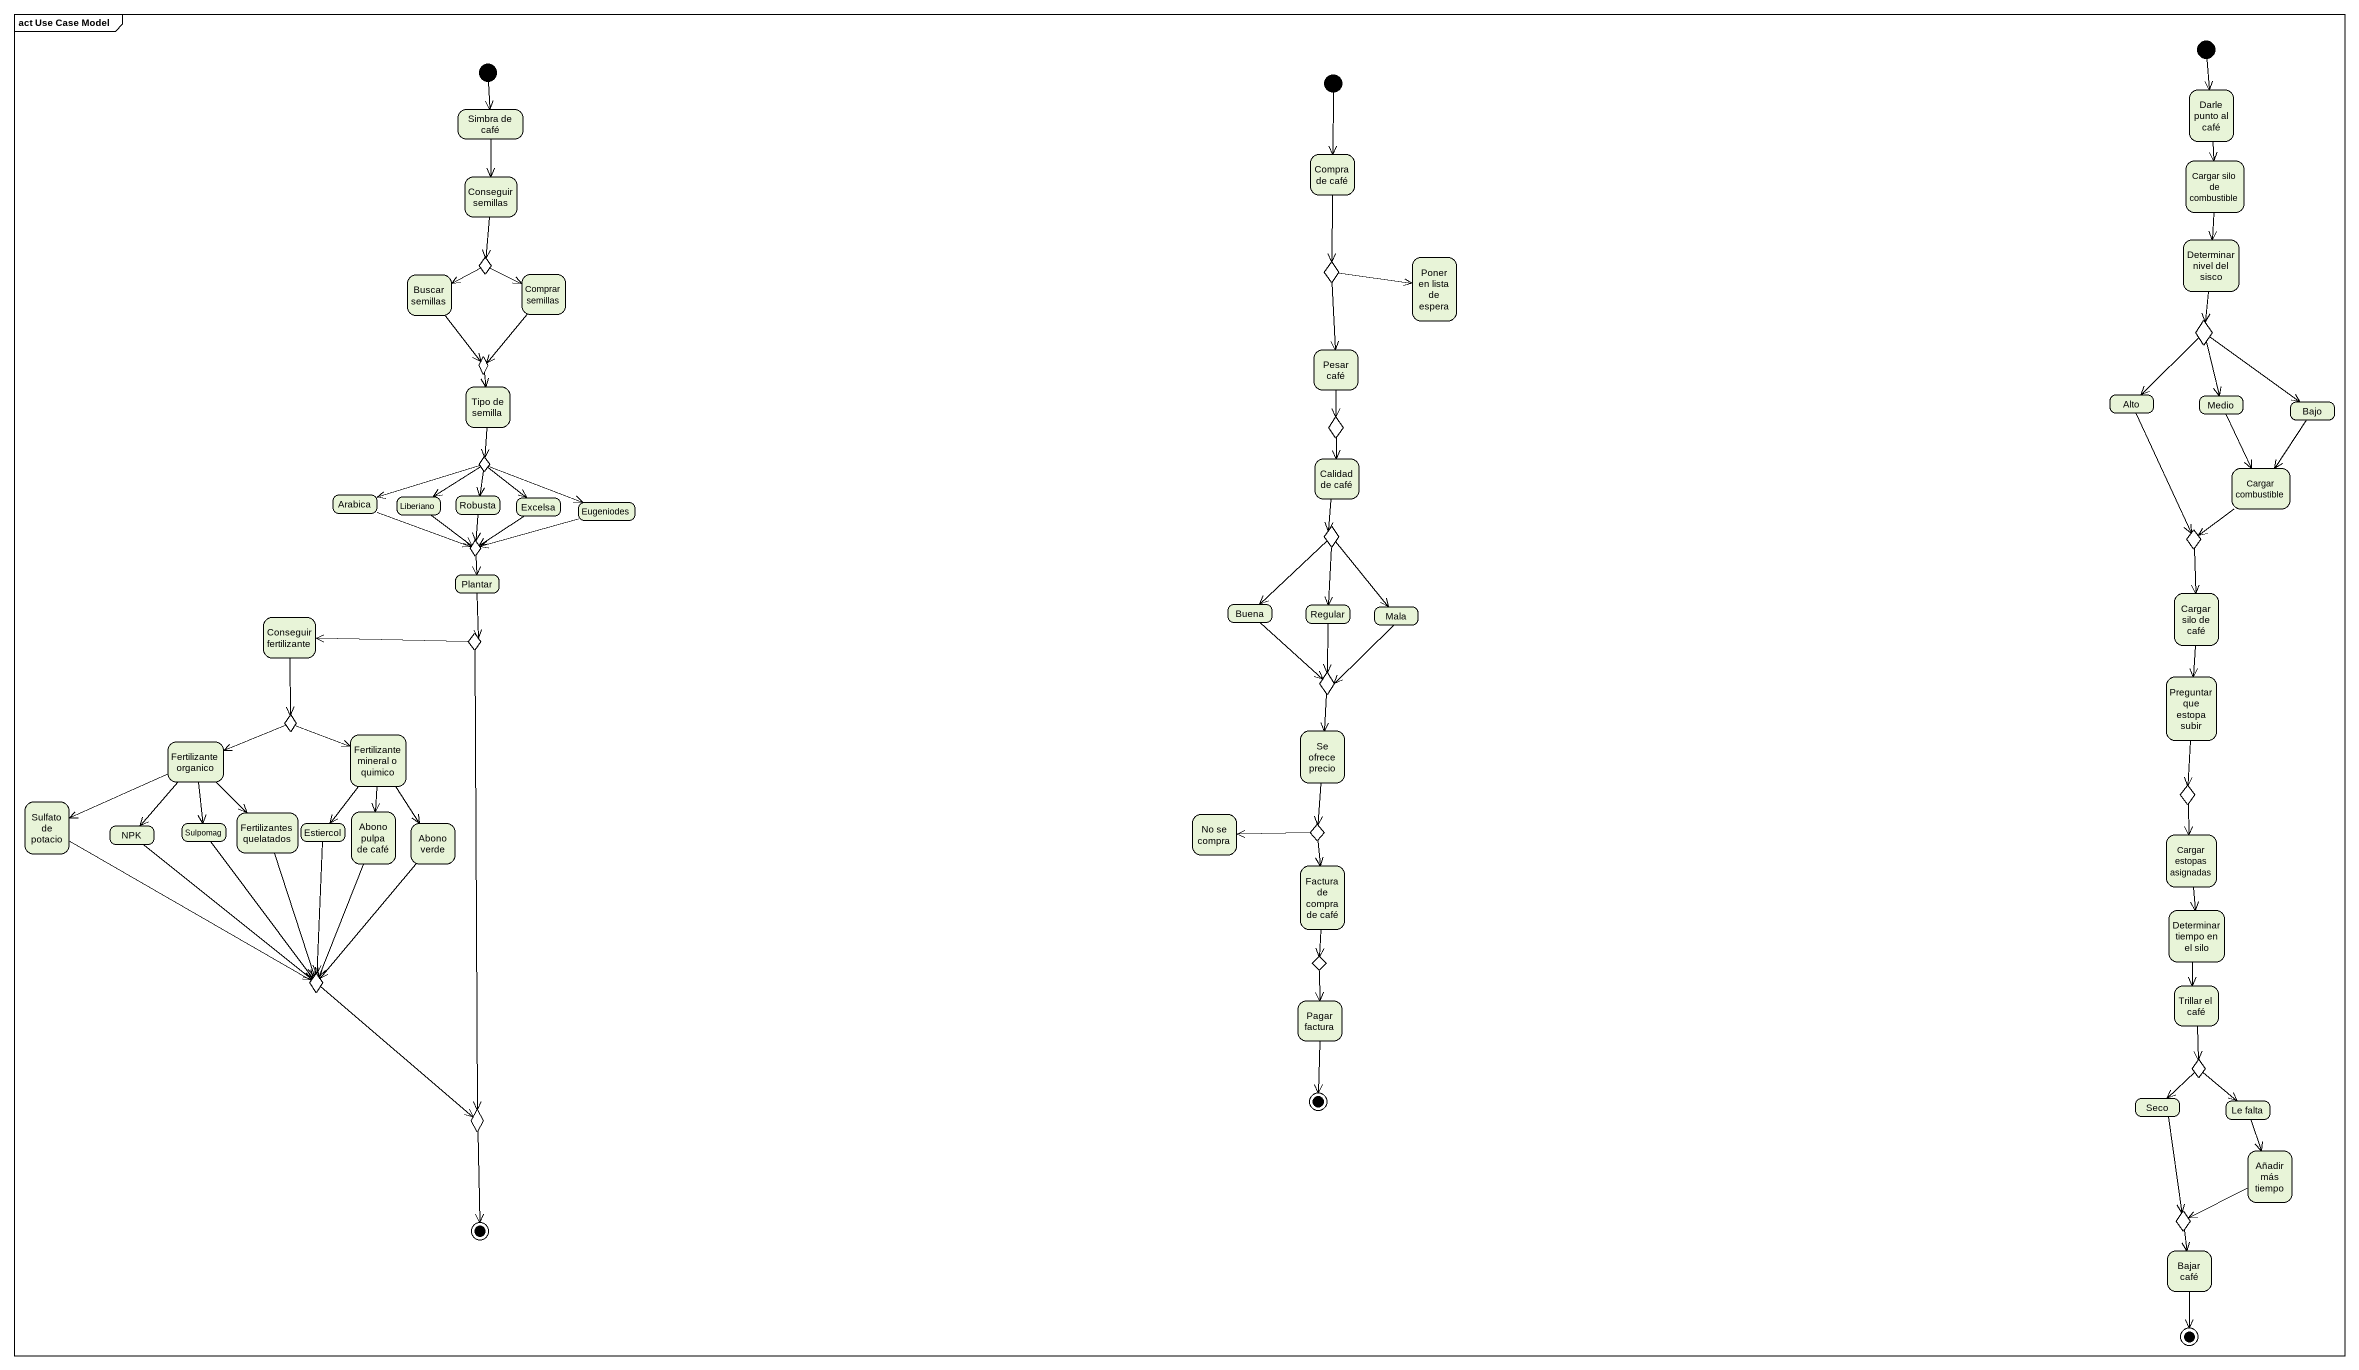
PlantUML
@startuml
mainframe act Use Case Model
hide empty description
state initial1 <<start>>
state initial2 <<start>>
state initial3 <<start>>
state "Darle punto al café" as Darle_punto_al_café
state "Simbra de café" as Simbra_de_café
state "Compra de café" as Compra_de_café
state "Cargar silo de combustible" as Cargar_silo_de_combustible
state "Conseguir semillas" as Conseguir_semillas
state "Determinar nivel del sisco" as Determinar_nivel_del_sisco
state "Buscar semillas" as Buscar_semillas
state choice1 <<choice>>
state "Comprar semillas" as Comprar_semillas
state choice2 <<choice>>
state "Poner en lista de espera" as Poner_en_lista_de_espera
state choice3 <<choice>>
state choice4 <<choice>>
state "Pesar café" as Pesar_café
state "Tipo de semilla" as Tipo_de_semilla
state Alto
state Medio
state Bajo
state choice5 <<choice>>
state choice6 <<choice>>
state "Calidad de café" as Calidad_de_café
state "Cargar combustible" as Cargar_combustible
state Arabica
state Liberiano
state Robusta
state Excelsa
state Eugeniodes
state choice7 <<choice>>
state choice8 <<choice>>
state choice9 <<choice>>
state Plantar
state Buena
state Regular
state Mala
state "Cargar silo de café" as Cargar_silo_de_café
state "Conseguir fertilizante" as Conseguir_fertilizante
state choice10 <<choice>>
state choice11 <<choice>>
state "Preguntar que estopa subir" as Preguntar_que_estopa_subir
state choice12 <<choice>>
state "Fertilizante organico" as Fertilizante_organico
state "Fertilizante mineral o quimico" as Fertilizante_mineral_o
state "Se ofrece precio" as Se_ofrece_precio
state "Sulfato de potacio" as Sulfato_de_potacio
state choice13 <<choice>>
state NPK
state Sulpomag
state "Fertilizantes quelatados" as Fertilizantes_quelatados
state Estiercol
state "Abono pulpa de café" as Abono_pulpa_de_café
state "Abono verde" as Abono_verde
state "No se compra" as No_se_compra
state choice14 <<choice>>
state "Cargar estopas asignadas" as Cargar_estopas_asignadas
state "Factura de compra de café" as Factura_de_compra_de_café
state "Determinar tiempo en el silo" as Determinar_tiempo_en_el_silo
state choice15 <<choice>>
state choice16 <<choice>>
state "Pagar factura" as Pagar_factura
state "Trillar el café" as Trillar_el_café
state choice17 <<choice>>
state choice18 <<choice>>
state final1 <<end>>
state Seco
state "Le falta" as Le_falta
state "Añadir más tiempo" as Añadir_más_tiempo
state final2 <<end>>
state choice19 <<choice>>
state "Bajar café" as Bajar_café
state final3 <<end>>
initial1 --> Darle_punto_al_café
initial2 --> Simbra_de_café
initial3 --> Compra_de_café
Darle_punto_al_café --> Cargar_silo_de_combustible
Simbra_de_café --> Conseguir_semillas
Compra_de_café --> choice2
Cargar_silo_de_combustible --> Determinar_nivel_del_sisco
Conseguir_semillas --> choice1
Determinar_nivel_del_sisco --> choice3
Buscar_semillas --> choice4
choice1 -left-> Buscar_semillas
choice1 -right-> Comprar_semillas
Comprar_semillas --> choice4
choice2 -right-> Poner_en_lista_de_espera
choice2 --> Pesar_café
choice3 --> Alto
choice3 --> Medio
choice3 --> Bajo
choice4 --> Tipo_de_semilla
Pesar_café --> choice5
Tipo_de_semilla --> choice6
Alto --> choice8
Medio --> Cargar_combustible
Bajo --> Cargar_combustible
choice5 --> Calidad_de_café
choice6 -left-> Arabica
choice6 --> Liberiano
choice6 --> Robusta
choice6 --> Excelsa
choice6 -right-> Eugeniodes
Calidad_de_café --> choice7
Cargar_combustible --> choice8
Arabica -right-> choice9
Liberiano --> choice9
Robusta --> choice9
Excelsa --> choice9
Eugeniodes -left-> choice9
choice7 --> Buena
choice7 --> Regular
choice7 --> Mala
choice8 --> Cargar_silo_de_café
choice9 --> Plantar
Plantar --> choice10
Buena --> choice11
Regular --> choice11
Mala --> choice11
Cargar_silo_de_café --> Preguntar_que_estopa_subir
Conseguir_fertilizante --> choice12
choice10 -left-> Conseguir_fertilizante
choice10 --> choice18
choice11 --> Se_ofrece_precio
Preguntar_que_estopa_subir --> choice13
choice12 -left-> Fertilizante_organico
choice12 -right-> Fertilizante_mineral_o
Fertilizante_organico -left-> Sulfato_de_potacio
Fertilizante_organico --> NPK
Fertilizante_organico --> Sulpomag
Fertilizante_organico --> Fertilizantes_quelatados
Fertilizante_mineral_o --> Estiercol
Fertilizante_mineral_o --> Abono_pulpa_de_café
Fertilizante_mineral_o --> Abono_verde
Se_ofrece_precio --> choice14
Sulfato_de_potacio -right-> choice16
choice13 --> Cargar_estopas_asignadas
NPK --> choice16
Sulpomag --> choice16
Fertilizantes_quelatados --> choice16
Estiercol --> choice16
Abono_pulpa_de_café --> choice16
Abono_verde --> choice16
choice14 -left-> No_se_compra
choice14 --> Factura_de_compra_de_café
Cargar_estopas_asignadas --> Determinar_tiempo_en_el_silo
Factura_de_compra_de_café --> choice15
Determinar_tiempo_en_el_silo --> Trillar_el_café
choice15 --> Pagar_factura
choice16 --> choice18
Pagar_factura --> final1
Trillar_el_café --> choice17
choice17 --> Seco
choice17 --> Le_falta
choice18 --> final2
Seco --> choice19
Le_falta --> Añadir_más_tiempo
Añadir_más_tiempo -left-> choice19
choice19 --> Bajar_café
Bajar_café --> final3
@enduml
